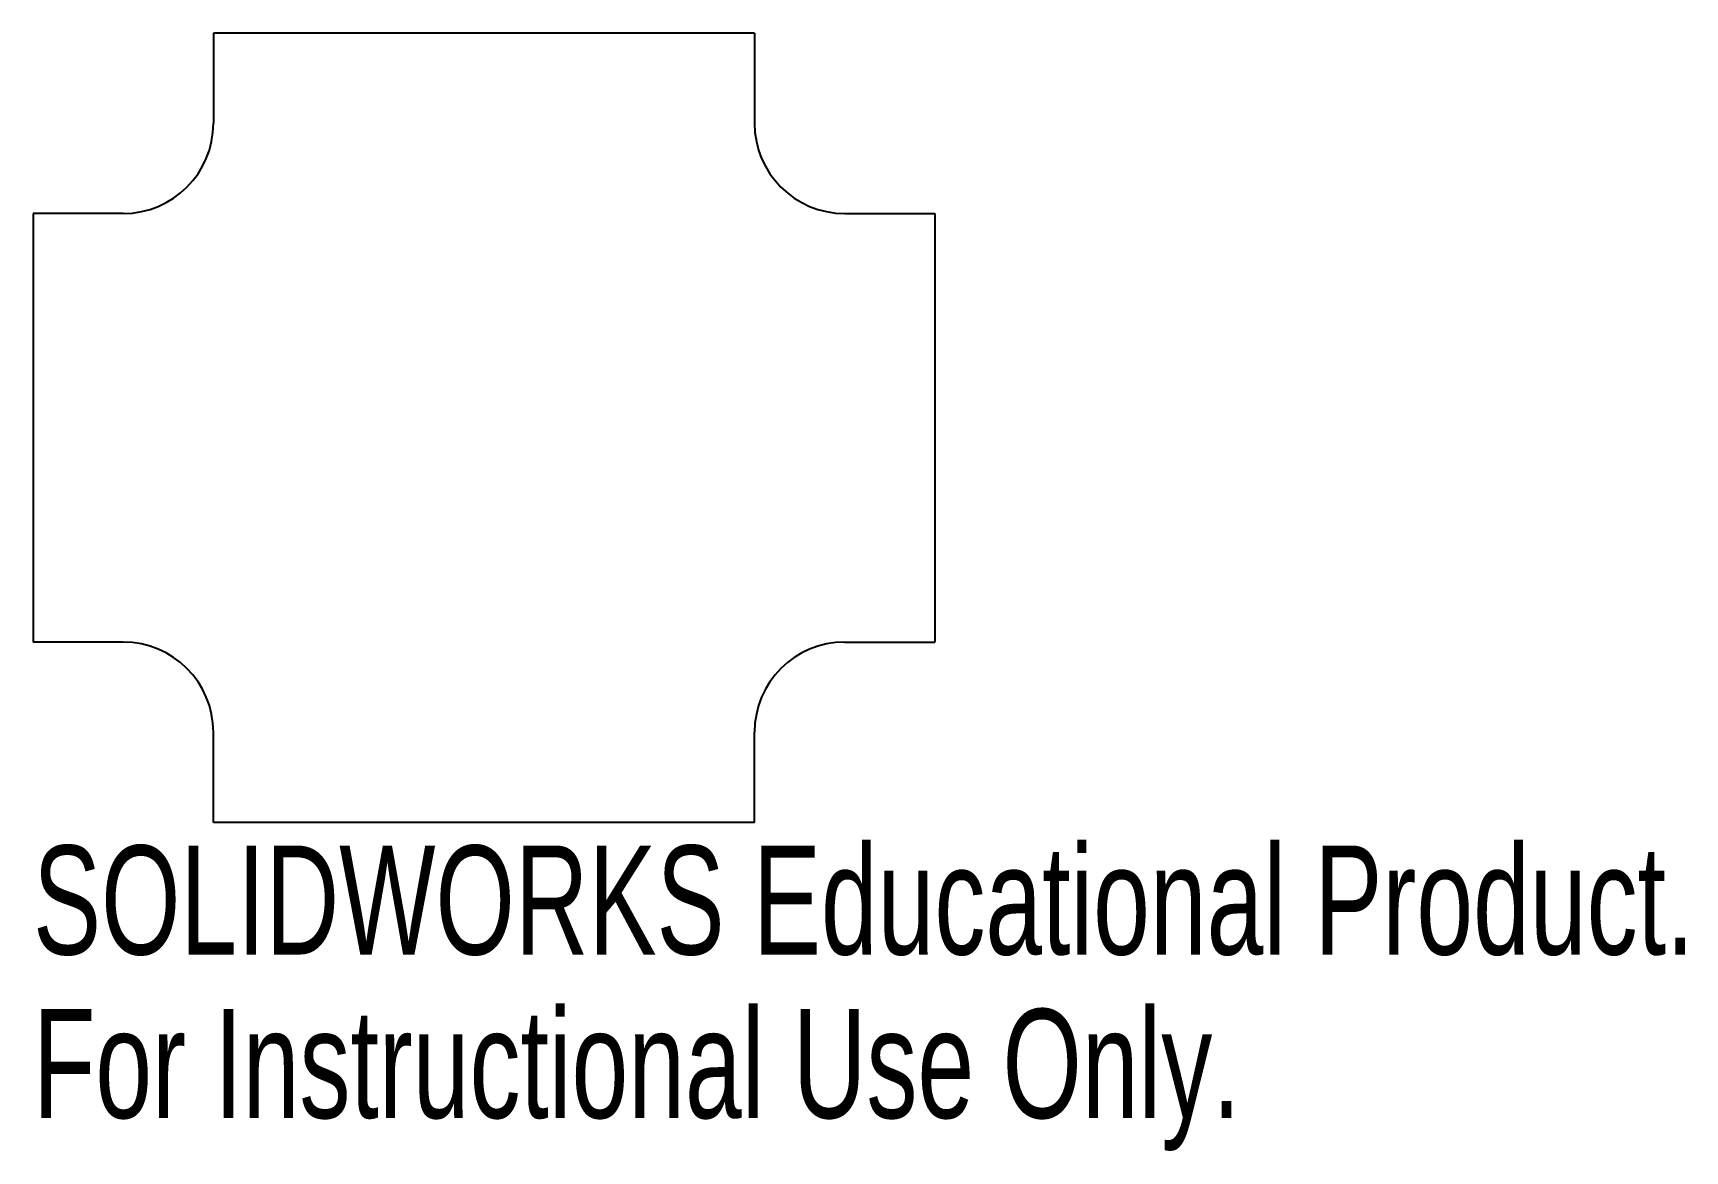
# Model space of a CAD drawing. Header units: millimetres. Extents: x -20 to 53.3, y -32.1 to 17.5.
import ezdxf

# ---------------------------------------------------------------- set-up
doc = ezdxf.new("R2010")
doc.units = ezdxf.units.MM
doc.styles.add('SLDTEXTSTYLE0', font='TXT', dxfattribs={"width": 0.7})

msp = doc.modelspace()

# ---------------------------------------------------------------- linework, layer by layer
at = {"color": 7, "linetype": 'Continuous', "lineweight": 25}
for p, q in [((12, 17.5), (-12, 17.5)), ((-12, 17.5), (-12, 13.5)), ((12, 17.5), (12, 13.5)), ((-16, 9.5), (-20, 9.5)), ((-20, 9.5), (-20, -9.5)), ((16, 9.5), (20, 9.5)), ((20, 9.5), (20, -9.5)), ((-16, -9.5), (-20, -9.5)), ((16, -9.5), (20, -9.5)), ((-12, -17.5), (-12, -13.5)), ((12, -17.5), (12, -13.5)), ((12, -17.5), (-12, -17.5))]:
    msp.add_line(p, q, dxfattribs=at)
for centre, start, end in [((-16, 13.5), 270, 0), ((16, 13.5), 180, 270), ((-16, -13.5), 0, 90), ((16, -13.5), 90, 180)]:
    msp.add_arc(centre, 4, start, end, dxfattribs=at)

# ---------------------------------------------------------------- texts
at = {"color": 7, "linetype": 'Continuous', "char_height": 4.83362, "attachment_point": 1, "style": 'SLDTEXTSTYLE0'}
for s, insert in [('SOLIDWORKS Educational Product.', (-20, -18.52)), ('For Instructional Use Only.', (-20, -25.77))]:
    msp.add_mtext(s, dxfattribs=dict(at, insert=insert))

doc.saveas('drawing.dxf')
